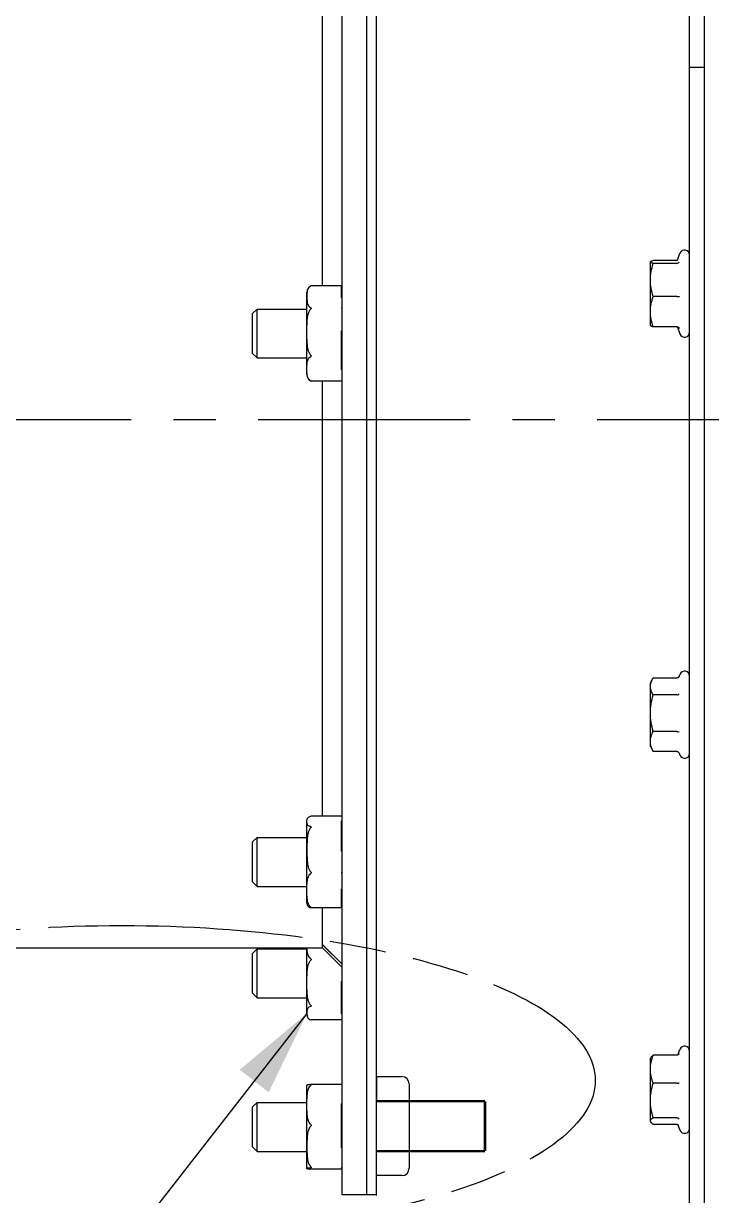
# Model space of a CAD drawing. Header units: millimetres. Extents: x 971 to 5173, y 8 to 3808.
# Drawn here: x 2137.2 to 2277.8, y 3217.5 to 3457.1 of the extents above; entities that cross this region are included whole.
import ezdxf

# ---------------------------------------------------------------- set-up
doc = ezdxf.new("R2010")
doc.units = ezdxf.units.MM
doc.header["$LTSCALE"] = 115.5
doc.linetypes.add('CENTER', pattern=[0.6, 0.375, -0.075, 0.075, -0.075])
doc.linetypes.add('PHANTOM', pattern=[0.8, 0.45, -0.05, 0.1, -0.05, 0.1, -0.05])
doc.layers.get('0').update_dxf_attribs({"linetype": 'CONTINUOUS'})
doc.layers.add('DEFAULT_3', color=7, linetype='PHANTOM')
doc.styles.get("Standard").update_dxf_attribs({"font": 'calibri.ttf'})
doc.dimstyles.get("Standard").update_dxf_attribs({"dimtxt": 17.5, "dimasz": 17.5, "dimexe": 1.5, "dimexo": 1, "dimtad": 1, "dimdsep": 46, "dimtxsty": 'Standard', "dimblk": '_FILLED', "dimblk1": '_FILLED', "dimblk2": '_FILLED', "dimcen": 0.09, "dimazin": 2, "dimtol": 1, "dimtp": 0.01, "dimtm": 0.01, "dimtfac": 1, "dimtofl": 0, "dimtmove": 0, "dimatfit": 3, "dimldrblk": '_FILLED', "dimfxl": 1, "dimtolj": 1, "dimarcsym": 0})

# ---------------------------------------------------------------- blocks, each defined once
blk = doc.blocks.new('_FILLED')
at = {"color": 0, "linetype": 'ByBlock'}
blk.add_solid([(0, 0), (-1, 0.214), (-1, -0.214)], dxfattribs=at)

msp = doc.modelspace()

# ---------------------------------------------------------------- linework, layer by layer
at = {"color": 0, "linetype": 'Continuous'}
for p, q in [((2273.29077, 3143.64296), (2273.29077, 3611.64297)), ((2276.29077, 3611.64297), (2276.29077, 3143.64296)), ((2202.29077, 3217.64297), (2202.29077, 3537.64297)), ((2207.29077, 3537.64297), (2207.29077, 3217.64297)), ((2209.29077, 3217.49975), (2209.29077, 3537.78618)), ((2198.29077, 3403.51199), (2198.29077, 3482.82659)), ((2276.29077, 3448.16421), (2273.29077, 3448.16421)), ((2270.81874, 3408.76261), (2271.32639, 3410.15736)), ((2265.29077, 3408.39021), (2265.30295, 3408.43184)), ((2265.29077, 3395.41099), (2265.29077, 3408.39021)), ((2270.6837, 3408.69005), (2265.87132, 3408.69005)), ((2270.6837, 3408.09037), (2265.87132, 3408.09037)), ((2270.81904, 3408.76251), (2270.81859, 3408.76129)), ((2202.09077, 3403.51199), (2195.97189, 3403.51199)), ((2202.09077, 3403.51199), (2202.09077, 3401.1198)), ((2195.09077, 3385.33396), (2195.09077, 3402.16387)), ((2202.29077, 3401.1198), (2202.09077, 3401.1198)), ((2270.6837, 3401.31132), (2265.87132, 3401.31132)), ((2183.99077, 3397.82892), (2184.91077, 3398.74892)), ((2184.91077, 3388.74892), (2184.91077, 3398.74892)), ((2184.91077, 3398.74892), (2195.09077, 3398.74892)), ((2183.99077, 3389.66892), (2183.99077, 3397.82892)), ((2202.09077, 3394.31523), (2202.09077, 3386.38954)), ((2202.09077, 3394.31523), (2202.29077, 3394.31523)), ((2265.29077, 3395.41099), (2265.3028, 3395.39014)), ((2270.6837, 3395.13193), (2265.87132, 3395.13193)), ((2270.81859, 3395.06069), (2270.78634, 3395.11958)), ((2270.81904, 3395.05948), (2270.81859, 3395.06069)), ((2270.81874, 3395.05938), (2271.32639, 3393.66462)), ((2183.99077, 3389.66892), (2184.91077, 3388.74892)), ((2184.91077, 3388.74892), (2195.09077, 3388.74892)), ((2202.09077, 3387.49892), (2202.29077, 3387.49892)), ((2202.29077, 3386.38954), (2202.09077, 3386.38954)), ((2202.20964, 3383.98584), (2195.97189, 3383.98584)), ((2198.29077, 3295.07001), (2198.29077, 3383.98584)), ((2271.12419, 3323.50043), (2271.32639, 3324.05597)), ((2265.29077, 3322.3096), (2265.75293, 3323.1101)), ((2265.29077, 3309.3096), (2265.29077, 3322.3096)), ((2265.75273, 3323.11012), (2265.87132, 3323.30543)), ((2270.6837, 3323.30543), (2265.87132, 3323.30543)), ((2270.6837, 3319.88833), (2265.87132, 3319.88833)), ((2270.6837, 3312.39251), (2265.87132, 3312.39251)), ((2265.29077, 3309.3096), (2265.75293, 3308.50911)), ((2265.75273, 3308.50908), (2265.87132, 3308.31378)), ((2270.6837, 3308.31378), (2265.87132, 3308.31378)), ((2271.18603, 3307.94888), (2271.32639, 3307.56323)), ((2271.19728, 3307.92732), (2271.20465, 3307.90797)), ((2195.09077, 3294.12763), (2195.1237, 3294.4381)), ((2195.09077, 3277.29772), (2195.09077, 3293.76217)), ((2195.09436, 3294.11841), (2195.09456, 3294.12747)), ((2195.09436, 3294.11841), (2195.09472, 3294.12747)), ((2202.23706, 3295.07001), (2195.94447, 3295.07001)), ((2202.09077, 3294.05576), (2202.09077, 3287.92492)), ((2202.09077, 3294.05576), (2202.29077, 3294.05576)), ((2183.99077, 3289.79267), (2184.91077, 3290.71267)), ((2184.91077, 3280.71267), (2184.91077, 3290.71267)), ((2184.91077, 3290.71267), (2195.09077, 3290.71267)), ((2202.09077, 3291.96267), (2202.29077, 3291.96267)), ((2183.99077, 3281.63267), (2183.99077, 3289.79267)), ((2202.29077, 3287.92492), (2202.09077, 3287.92492)), ((2183.99077, 3281.63267), (2184.91077, 3280.71267)), ((2184.91077, 3280.71267), (2195.09077, 3280.71267)), ((2202.09077, 3280.11286), (2202.09077, 3276.35534)), ((2202.09077, 3280.11286), (2202.29077, 3280.11286)), ((2202.09077, 3279.46267), (2202.29077, 3279.46267)), ((2195.09077, 3277.29772), (2195.1237, 3276.98725)), ((2202.09077, 3276.35534), (2195.97227, 3276.35534)), ((2198.29077, 3268.80219), (2198.29077, 3276.35534)), ((2202.29077, 3277.49496), (2202.09077, 3277.49496)), ((2202.29077, 3264.82627), (2198.29077, 3268.80219)), ((2198.29077, 3268.14297), (2198.29077, 3268.79133)), ((2198.29077, 3268.79133), (2202.29077, 3264.81501)), ((2126.39985, 3268.14297), (2198.29077, 3268.14297)), ((2183.99077, 3267.01542), (2184.91077, 3267.93542)), ((2183.99077, 3258.85542), (2183.99077, 3267.01542)), ((2184.91077, 3257.93542), (2184.91077, 3267.93542)), ((2184.91077, 3267.93542), (2195.09077, 3267.93542)), ((2195.09077, 3254.52046), (2195.09077, 3268.14297)), ((2198.29077, 3268.14297), (2202.29077, 3264.14297)), ((2202.09077, 3261.28619), (2202.09077, 3254.72366)), ((2202.09077, 3261.28619), (2202.29077, 3261.28619)), ((2183.99077, 3258.85542), (2184.91077, 3257.93542)), ((2184.91077, 3257.93542), (2195.09077, 3257.93542)), ((2195.09627, 3254.55531), (2195.09744, 3254.52085)), ((2195.09632, 3254.55531), (2195.09638, 3254.55165)), ((2195.09638, 3254.55165), (2195.09802, 3254.52085)), ((2202.09077, 3256.68542), (2202.29077, 3256.68542)), ((2202.09077, 3256.53471), (2202.29077, 3256.53471)), ((2202.29077, 3254.72366), (2202.09077, 3254.72366)), ((2202.22598, 3253.4115), (2195.95556, 3253.4115)), ((2270.92076, 3246.2537), (2271.32639, 3247.36815)), ((2265.29077, 3245.62178), (2265.35366, 3245.73072)), ((2265.29077, 3232.62178), (2265.29077, 3245.62178)), ((2270.6837, 3246.19321), (2265.87132, 3246.19321)), ((2195.09077, 3239.9429), (2195.0935, 3240.03286)), ((2195.8908, 3240.18395), (2195.90032, 3240.18412)), ((2202.28134, 3240.18412), (2195.90019, 3240.18412)), ((2209.32194, 3241.83439), (2209.32194, 3236.77652)), ((2209.32194, 3241.83439), (2214.48772, 3241.83439)), ((2215.98772, 3240.33439), (2215.98772, 3223.07826)), ((2270.6837, 3240.47891), (2265.87132, 3240.47891)), ((2195.09077, 3223.11299), (2195.09077, 3239.9429)), ((2183.99077, 3235.60795), (2184.91077, 3236.52795)), ((2183.99077, 3227.44795), (2183.99077, 3235.60795)), ((2184.91077, 3226.52795), (2184.91077, 3236.52795)), ((2184.91077, 3236.52795), (2195.09077, 3236.52795)), ((2202.09077, 3236.26122), (2202.09077, 3227.28565)), ((2202.09077, 3236.26122), (2202.29077, 3236.26122)), ((2270.6837, 3233.40749), (2265.87132, 3233.40749)), ((2265.29077, 3232.62178), (2265.35366, 3232.51285)), ((2270.6837, 3232.05036), (2265.87132, 3232.05036)), ((2270.85323, 3232.17815), (2270.85423, 3232.17542)), ((2270.8534, 3232.17496), (2271.32639, 3230.87541)), ((2183.99077, 3227.44795), (2184.91077, 3226.52795)), ((2184.91077, 3226.52795), (2195.09077, 3226.52795)), ((2202.29077, 3227.28565), (2202.09077, 3227.28565)), ((2209.32194, 3221.57826), (2209.32194, 3226.57826)), ((2195.09077, 3223.11299), (2195.0935, 3223.02303)), ((2195.8908, 3222.87194), (2195.90032, 3222.87177)), ((2202.09077, 3222.87177), (2195.90019, 3222.87177)), ((2202.09077, 3223.04229), (2202.09077, 3222.87194)), ((2202.09077, 3223.04229), (2202.29077, 3223.04229)), ((2214.48772, 3221.57826), (2209.32194, 3221.57826)), ((2209.29077, 3217.64297), (2202.29077, 3217.64297))]:
    msp.add_line(p, q, dxfattribs=at)
at = {"color": 0, "linetype": 'CENTER'}
msp.add_line((2713.53789, 3376.08306), (1969.94931, 3376.08306), dxfattribs=at)
at = {"color": 0, "linetype": 'Continuous'}
msp.add_lwpolyline([(2270.77326, 3408.66994), (2270.75879, 3408.6598), (2270.77081, 3408.67404), (2270.81859, 3408.76129)], dxfattribs=at)
at = {"color": 0, "linetype": 'Continuous', "const_width": 0.5}
for points in [[(2209.32194, 3236.77652), (2231.494, 3236.77652)], [(2231.494, 3226.57826), (2231.494, 3236.77652)], [(2209.32194, 3226.57826), (2231.494, 3226.57826)]]:
    msp.add_lwpolyline(points, dxfattribs=at)
at = {"color": 0, "linetype": 'Continuous'}
for centre, radius, start, end in [((2272.27804, 3409.81099), 1.01272, 0, 160), ((2270.68319, 3409.19801), 0.50796, 270.0323606, 279.8661324), ((2270.68088, 3409.21398), 0.52409, 279.8161074, 281.6489323), ((2196.57077, 3402.16387), 1.48, 124.7145758, 180), ((2196.54618, 3402.28022), 1.37996, 150.4246964, 151.751661), ((2196.48866, 3402.27942), 1.33829, 116.5340589, 124.6432202), ((2272.27804, 3394.01099), 1.01272, 200, 0), ((2196.57077, 3385.33396), 1.48, 180, 235.2854242), ((2196.48866, 3385.21841), 1.33829, 235.3567798, 243.4659411), ((2272.27804, 3323.7096), 1.01272, 0, 160), ((2270.58975, 3323.92645), 0.65044, 321.5253656, 321.9697892), ((2270.55656, 3307.6718), 0.68978, 21.7415136, 23.7571572), ((2272.27804, 3307.9096), 1.01272, 200, 0), ((2197.27028, 3293.87608), 2.17525, 182.9924629, 184.0329143), ((2196.57077, 3254.52046), 1.48, 180, 198.5548748), ((2272.27804, 3247.02178), 1.01272, 0, 160), ((2270.62097, 3246.80075), 0.62544, 315.5513349, 338.9434753), ((2214.48772, 3240.33439), 1.5, 0, 90), ((2272.27804, 3231.22178), 1.01272, 200, 0), ((2214.48772, 3223.07826), 1.5, 270, 0)]:
    msp.add_arc(centre, radius, start, end, dxfattribs=at)
for points, knots in [([(2265.87132, 3408.09037), (2265.79071, 3408.11269), (2265.64716, 3408.15582), (2265.48292, 3408.21819), (2265.38351, 3408.27266), (2265.32344, 3408.31565), (2265.29077, 3408.36154), (2265.29077, 3408.39021)], [0, 0, 0, 0, 0.371957767, 0.666053872, 0.780416014, 0.872501061, 1, 1, 1, 1]), ([(2265.29077, 3404.70084), (2265.29077, 3405.27425), (2265.40333, 3406.42584), (2265.69585, 3407.54134), (2265.87132, 3408.09037)], [0, 0, 0, 0, 0.498701726, 1, 1, 1, 1]), ([(2265.30288, 3408.43184), (2265.31856, 3408.45887), (2265.38073, 3408.50973), (2265.50351, 3408.57061), (2265.6727, 3408.63263), (2265.80079, 3408.67053), (2265.87132, 3408.69005)], [0, 0, 0, 0, 0.14822401, 0.366154434, 0.652892135, 1, 1, 1, 1]), ([(2270.68348, 3408.09038), (2270.79598, 3408.09031), (2271.01505, 3408.15865), (2271.16321, 3408.33116), (2271.20465, 3408.42491)], [0, 0, 0, 0, 0.523248153, 1, 1, 1, 1]), ([(2195.33057, 3402.93335), (2195.29761, 3402.87201), (2195.18866, 3402.62644), (2195.14171, 3402.35857), (2195.12223, 3402.16151)], [0, 0, 0, 0, 0.260139086, 1, 1, 1, 1]), ([(2195.72789, 3403.38044), (2195.6445, 3403.32268), (2195.5004, 3403.19512), (2195.38984, 3403.03853), (2195.34602, 3402.96132)], [0, 0, 0, 0, 0.533290366, 1, 1, 1, 1]), ([(2195.97189, 3403.51199), (2195.96862, 3403.51199), (2195.95921, 3403.50731), (2195.94149, 3403.50092), (2195.91759, 3403.48975), (2195.90009, 3403.48139), (2195.8908, 3403.47675)], [0, 0, 0, 0, 0.11092602, 0.341548194, 0.647978265, 1, 1, 1, 1]), ([(2265.87132, 3401.31132), (2265.69585, 3401.86035), (2265.4032, 3402.97583), (2265.29077, 3404.12744), (2265.29077, 3404.70084)], [0, 0, 0, 0, 0.501299042, 1, 1, 1, 1]), ([(2195.12223, 3402.16151), (2195.10089, 3401.94559), (2195.09218, 3401.51109), (2195.09185, 3400.96918), (2195.10438, 3400.53488), (2195.14075, 3400.09619), (2195.22459, 3399.76455), (2195.33057, 3399.56732)], [0, 0, 0, 0, 0.247987851, 0.495811726, 0.619780932, 0.744100594, 1, 1, 1, 1]), ([(2265.29077, 3398.22162), (2265.29077, 3398.74475), (2265.40354, 3399.79849), (2265.69642, 3400.81248), (2265.87132, 3401.31132)], [0, 0, 0, 0, 0.497390941, 1, 1, 1, 1]), ([(2270.6837, 3401.31132), (2270.79115, 3401.31137), (2270.93832, 3401.30706), (2271.11188, 3401.2933), (2271.17817, 3401.28467), (2271.20464, 3401.27885)], [0, 0, 0, 0, 0.616989911, 0.844384256, 1, 1, 1, 1]), ([(2195.33055, 3397.61434), (2195.38346, 3397.8236), (2195.51678, 3398.23475), (2195.74327, 3398.61262), (2195.8908, 3398.76936)], [0, 0, 0, 0, 0.500694339, 1, 1, 1, 1]), ([(2195.33057, 3399.56732), (2195.38682, 3399.46265), (2195.5427, 3399.24579), (2195.76155, 3399.08854), (2195.8908, 3399.02392)], [0, 0, 0, 0, 0.451238808, 1, 1, 1, 1]), ([(2195.8908, 3399.02392), (2195.9113, 3399.01368), (2195.94105, 3398.99394), (2195.96744, 3398.95431), (2195.97763, 3398.90228), (2195.94814, 3398.83443), (2195.91124, 3398.79108), (2195.8908, 3398.76936)], [0, 0, 0, 0, 0.220073116, 0.331715316, 0.44948989, 0.71359538, 1, 1, 1, 1]), ([(2202.29073, 3398.76936), (2202.27032, 3398.79104), (2202.23463, 3398.83503), (2202.20346, 3398.90236), (2202.21474, 3398.95428), (2202.2412, 3398.99345), (2202.27038, 3399.01375), (2202.29073, 3399.02392)], [0, 0, 0, 0, 0.286624319, 0.551335317, 0.668801803, 0.781013569, 1, 1, 1, 1]), ([(2265.87132, 3395.13193), (2265.69642, 3395.63077), (2265.40374, 3396.6448), (2265.29077, 3397.6985), (2265.29077, 3398.22162)], [0, 0, 0, 0, 0.502607111, 1, 1, 1, 1]), ([(2195.33054, 3390.4612), (2195.2572, 3390.75126), (2195.16422, 3391.34496), (2195.10954, 3392.24145), (2195.09452, 3393.13962), (2195.09256, 3394.03777), (2195.09451, 3394.93592), (2195.10954, 3395.83409), (2195.16419, 3396.73058), (2195.25721, 3397.32427), (2195.33055, 3397.61434)], [0, 0, 0, 0, 0.124941676, 0.249949412, 0.374973306, 0.499999721, 0.625026114, 0.750050123, 0.875058062, 1, 1, 1, 1]), ([(2265.30288, 3395.39015), (2265.31856, 3395.36311), (2265.38073, 3395.31226), (2265.50351, 3395.25137), (2265.6727, 3395.18936), (2265.80079, 3395.15145), (2265.87132, 3395.13193)], [0, 0, 0, 0, 0.14822401, 0.366154434, 0.652892135, 1, 1, 1, 1]), ([(2270.90291, 3395.08282), (2270.97167, 3395.0512), (2271.09539, 3394.96119), (2271.17736, 3394.83266), (2271.20465, 3394.76493)], [0, 0, 0, 0, 0.508964501, 1, 1, 1, 1]), ([(2195.8908, 3389.30629), (2195.74328, 3389.46302), (2195.51682, 3389.84085), (2195.38345, 3390.25195), (2195.33054, 3390.4612)], [0, 0, 0, 0, 0.499303593, 1, 1, 1, 1]), ([(2195.33055, 3388.43), (2195.38604, 3388.54619), (2195.53752, 3388.78561), (2195.75917, 3388.96749), (2195.8908, 3389.04153)], [0, 0, 0, 0, 0.460200408, 1, 1, 1, 1]), ([(2195.8908, 3389.30629), (2195.90112, 3389.29533), (2195.93874, 3389.25256), (2195.97227, 3389.19773), (2195.97227, 3389.15501)], [0, 0, 0, 0, 0.260553801, 1, 1, 1, 1]), ([(2195.97227, 3389.15501), (2195.97227, 3389.13043), (2195.95175, 3389.08166), (2195.91146, 3389.05315), (2195.8908, 3389.04153)], [0, 0, 0, 0, 0.509089198, 1, 1, 1, 1]), ([(2195.13653, 3385.37213), (2195.10591, 3385.62609), (2195.09193, 3386.13844), (2195.09236, 3386.90562), (2195.10952, 3387.67653), (2195.21796, 3388.19425), (2195.33055, 3388.43)], [0, 0, 0, 0, 0.24873913, 0.497249276, 0.745955214, 1, 1, 1, 1]), ([(2195.33054, 3384.64275), (2195.30257, 3384.70132), (2195.2075, 3384.93562), (2195.15897, 3385.18608), (2195.13653, 3385.37213)], [0, 0, 0, 0, 0.257255296, 1, 1, 1, 1]), ([(2195.8908, 3384.03128), (2195.75918, 3384.10532), (2195.53756, 3384.2872), (2195.38603, 3384.52656), (2195.33054, 3384.64275)], [0, 0, 0, 0, 0.539787473, 1, 1, 1, 1]), ([(2195.8908, 3384.03128), (2195.90116, 3384.02546), (2195.91923, 3384.01549), (2195.94911, 3383.99955), (2195.95744, 3383.99507), (2195.97392, 3383.98584), (2195.97189, 3383.98584)], [0, 0, 0, 0, 0.382945582, 0.709627145, 0.934733128, 1, 1, 1, 1]), ([(2195.97189, 3383.98584), (2195.96862, 3383.98585), (2195.95921, 3383.99053), (2195.94149, 3383.99692), (2195.91759, 3384.00809), (2195.90009, 3384.01644), (2195.8908, 3384.02109)], [0, 0, 0, 0, 0.11092602, 0.341548194, 0.647978265, 1, 1, 1, 1]), ([(2265.29077, 3321.59688), (2265.29077, 3321.85462), (2265.38451, 3322.38865), (2265.61585, 3322.87249), (2265.75296, 3323.1101)], [0, 0, 0, 0, 0.484408188, 1, 1, 1, 1]), ([(2265.87132, 3319.88833), (2265.70258, 3320.15446), (2265.48253, 3320.56886), (2265.31901, 3321.15758), (2265.29077, 3321.45187), (2265.29077, 3321.59688)], [0, 0, 0, 0, 0.517647339, 0.761775768, 1, 1, 1, 1]), ([(2271.09897, 3323.52177), (2271.04909, 3323.459), (2270.92519, 3323.35041), (2270.76344, 3323.30537), (2270.68348, 3323.30542)], [0, 0, 0, 0, 0.500678075, 1, 1, 1, 1]), ([(2265.29077, 3316.14042), (2265.29077, 3316.77397), (2265.40264, 3318.04303), (2265.69532, 3319.27942), (2265.87132, 3319.88833)], [0, 0, 0, 0, 0.499884992, 1, 1, 1, 1]), ([(2270.68348, 3319.88834), (2270.79314, 3319.88828), (2270.9881, 3319.92378), (2271.15789, 3320.03932), (2271.20465, 3320.10915)], [0, 0, 0, 0, 0.566135373, 1, 1, 1, 1]), ([(2265.87132, 3312.39251), (2265.69532, 3313.00142), (2265.40251, 3314.23779), (2265.29077, 3315.50687), (2265.29077, 3316.14042)], [0, 0, 0, 0, 0.500115197, 1, 1, 1, 1]), ([(2265.29077, 3310.35314), (2265.29077, 3310.52601), (2265.31861, 3310.87502), (2265.47994, 3311.57165), (2265.70023, 3312.07043), (2265.87132, 3312.39251)], [0, 0, 0, 0, 0.24241266, 0.488600791, 1, 1, 1, 1]), ([(2270.6837, 3312.39251), (2270.7927, 3312.39257), (2270.9482, 3312.36782), (2271.11967, 3312.28719), (2271.18237, 3312.23539), (2271.20464, 3312.20752)], [0, 0, 0, 0, 0.577657017, 0.810903277, 1, 1, 1, 1]), ([(2265.87132, 3308.31378), (2265.70024, 3308.63584), (2265.48006, 3309.13467), (2265.31869, 3309.83126), (2265.29077, 3310.18027), (2265.29077, 3310.35314)], [0, 0, 0, 0, 0.511391174, 0.757583869, 1, 1, 1, 1]), ([(2270.68348, 3308.31379), (2270.73803, 3308.31382), (2270.84799, 3308.29319), (2271.04008, 3308.18602), (2271.14424, 3308.04886), (2271.18789, 3307.94968)], [0, 0, 0, 0, 0.250808355, 0.5017825, 1, 1, 1, 1]), ([(2195.09456, 3294.12747), (2195.09627, 3294.2053), (2195.10083, 3294.30965), (2195.11818, 3294.41242), (2195.12369, 3294.4381)], [0, 0, 0, 0, 0.747759085, 1, 1, 1, 1]), ([(2195.33054, 3293.18487), (2195.28692, 3293.22385), (2195.21432, 3293.3066), (2195.12688, 3293.48877), (2195.10689, 3293.63158), (2195.10041, 3293.72309)], [0, 0, 0, 0, 0.292289046, 0.541671198, 1, 1, 1, 1]), ([(2195.12369, 3294.4381), (2195.13725, 3294.50126), (2195.18241, 3294.63723), (2195.27343, 3294.7502), (2195.33055, 3294.80125)], [0, 0, 0, 0, 0.457464505, 1, 1, 1, 1]), ([(2195.8908, 3292.92389), (2195.77047, 3292.95278), (2195.57126, 3293.01715), (2195.39301, 3293.12904), (2195.33054, 3293.18487)], [0, 0, 0, 0, 0.596296695, 1, 1, 1, 1]), ([(2195.33055, 3294.80125), (2195.39302, 3294.85708), (2195.57123, 3294.96901), (2195.77046, 3295.03336), (2195.8908, 3295.06225)], [0, 0, 0, 0, 0.403668285, 1, 1, 1, 1]), ([(2195.8908, 3292.71909), (2195.74443, 3292.57025), (2195.51766, 3292.20998), (2195.38358, 3291.81446), (2195.33057, 3291.61378)], [0, 0, 0, 0, 0.501426047, 1, 1, 1, 1]), ([(2195.94449, 3295.07002), (2195.94049, 3295.07001), (2195.92238, 3295.06902), (2195.90451, 3295.06555), (2195.8908, 3295.06225)], [0, 0, 0, 0, 0.221273039, 1, 1, 1, 1]), ([(2195.8908, 3292.92389), (2195.9104, 3292.91919), (2195.93933, 3292.90892), (2195.96733, 3292.87991), (2195.97501, 3292.8491), (2195.96574, 3292.81567), (2195.93901, 3292.77018), (2195.91077, 3292.7394), (2195.8908, 3292.71909)], [0, 0, 0, 0, 0.219669817, 0.321820833, 0.426877365, 0.548833492, 0.689633118, 1, 1, 1, 1]), ([(2195.33057, 3291.61378), (2195.25733, 3291.33654), (2195.16419, 3290.76828), (2195.10972, 3289.90986), (2195.09447, 3289.0501), (2195.09245, 3288.19043), (2195.09447, 3287.33076), (2195.10972, 3286.471), (2195.16419, 3285.61258), (2195.25733, 3285.04432), (2195.33057, 3284.76708)], [0, 0, 0, 0, 0.125059188, 0.250046213, 0.375023302, 0.499999987, 0.624976672, 0.749953758, 0.874940796, 1, 1, 1, 1]), ([(2195.33055, 3282.52501), (2195.38443, 3282.68083), (2195.52505, 3282.99449), (2195.75148, 3283.26129), (2195.8908, 3283.36951)], [0, 0, 0, 0, 0.483092672, 1, 1, 1, 1]), ([(2195.33057, 3284.76708), (2195.38358, 3284.5664), (2195.51766, 3284.17088), (2195.74443, 3283.8106), (2195.8908, 3283.66176)], [0, 0, 0, 0, 0.498574013, 1, 1, 1, 1]), ([(2195.8908, 3283.66176), (2195.93178, 3283.62009), (2195.99292, 3283.53787), (2195.95216, 3283.42365), (2195.91178, 3283.38581), (2195.8908, 3283.36951)], [0, 0, 0, 0, 0.517387574, 0.764816536, 1, 1, 1, 1]), ([(2202.29073, 3283.36951), (2202.26981, 3283.38577), (2202.23053, 3283.42435), (2202.19809, 3283.50852), (2202.23252, 3283.59473), (2202.26992, 3283.6406), (2202.29073, 3283.66176)], [0, 0, 0, 0, 0.232807296, 0.478578036, 0.739226138, 1, 1, 1, 1]), ([(2195.33054, 3277.29496), (2195.25816, 3277.50427), (2195.1644, 3277.93818), (2195.10959, 3278.59605), (2195.09451, 3279.25326), (2195.09256, 3279.90998), (2195.09451, 3280.56671), (2195.10958, 3281.22392), (2195.16438, 3281.88179), (2195.25817, 3282.3157), (2195.33055, 3282.52501)], [0, 0, 0, 0, 0.126031212, 0.250840279, 0.375430971, 0.499999536, 0.624568078, 0.749158872, 0.873968084, 1, 1, 1, 1]), ([(2195.12369, 3276.98725), (2195.13725, 3276.92409), (2195.18241, 3276.78812), (2195.27343, 3276.67514), (2195.33055, 3276.62409)], [0, 0, 0, 0, 0.457464505, 1, 1, 1, 1]), ([(2195.8908, 3276.45054), (2195.75149, 3276.55876), (2195.52509, 3276.82554), (2195.38442, 3277.13915), (2195.33054, 3277.29496)], [0, 0, 0, 0, 0.516901462, 1, 1, 1, 1]), ([(2195.33055, 3276.62409), (2195.39302, 3276.56827), (2195.57123, 3276.45634), (2195.77046, 3276.39198), (2195.8908, 3276.36309)], [0, 0, 0, 0, 0.403668285, 1, 1, 1, 1]), ([(2195.8908, 3276.45054), (2195.90974, 3276.43583), (2195.93632, 3276.41516), (2195.96328, 3276.38801), (2195.97227, 3276.37427), (2195.97227, 3276.36837)], [0, 0, 0, 0, 0.61385228, 0.848936932, 1, 1, 1, 1]), ([(2195.94449, 3276.35533), (2195.94049, 3276.35534), (2195.92238, 3276.35632), (2195.90451, 3276.3598), (2195.8908, 3276.36309)], [0, 0, 0, 0, 0.221273039, 1, 1, 1, 1]), ([(2195.97227, 3276.36837), (2195.97227, 3276.36628), (2195.96783, 3276.35512), (2195.95339, 3276.35532), (2195.94449, 3276.35533)], [0, 0, 0, 0, 0.189980755, 1, 1, 1, 1]), ([(2195.33054, 3266.7036), (2195.2455, 3266.93332), (2195.14484, 3267.41489), (2195.11463, 3267.90103), (2195.10592, 3268.14294)], [0, 0, 0, 0, 0.502970793, 1, 1, 1, 1]), ([(2195.8908, 3265.91472), (2195.75323, 3266.01456), (2195.52742, 3266.26114), (2195.3847, 3266.55727), (2195.33054, 3266.7036)], [0, 0, 0, 0, 0.521404811, 1, 1, 1, 1]), ([(2195.33054, 3257.52955), (2195.25726, 3257.81205), (2195.16423, 3258.39074), (2195.10955, 3259.26476), (2195.09451, 3260.14028), (2195.09256, 3261.01573), (2195.09451, 3261.89119), (2195.10955, 3262.7667), (2195.1642, 3263.64073), (2195.25727, 3264.21942), (2195.33055, 3264.50192)], [0, 0, 0, 0, 0.125008045, 0.250003629, 0.375001154, 0.49999971, 0.624998242, 0.749995883, 0.874991666, 1, 1, 1, 1]), ([(2195.33055, 3264.50192), (2195.38352, 3264.70614), (2195.5173, 3265.10809), (2195.74393, 3265.47566), (2195.8908, 3265.62775)], [0, 0, 0, 0, 0.499462203, 1, 1, 1, 1]), ([(2195.8908, 3265.91472), (2195.91175, 3265.89953), (2195.95204, 3265.86365), (2195.97227, 3265.81018), (2195.97227, 3265.78296)], [0, 0, 0, 0, 0.48729228, 1, 1, 1, 1]), ([(2195.8908, 3256.40383), (2195.74395, 3256.55591), (2195.51735, 3256.92345), (2195.38351, 3257.32535), (2195.33054, 3257.52955)], [0, 0, 0, 0, 0.50053549, 1, 1, 1, 1]), ([(2195.33057, 3255.84778), (2195.28857, 3255.79934), (2195.21911, 3255.69741), (2195.13391, 3255.48072), (2195.09742, 3255.20507), (2195.09237, 3254.87974), (2195.093, 3254.66336), (2195.09627, 3254.55531)], [0, 0, 0, 0, 0.143230165, 0.272456132, 0.516933764, 0.758517483, 1, 1, 1, 1]), ([(2195.09744, 3254.52085), (2195.09892, 3254.48149), (2195.10712, 3254.32287), (2195.12968, 3254.16301), (2195.16771, 3254.04951)], [0, 0, 0, 0, 0.247546601, 1, 1, 1, 1]), ([(2195.8908, 3256.18461), (2195.82365, 3256.1638), (2195.61817, 3256.0874), (2195.42832, 3255.96054), (2195.33057, 3255.84778)], [0, 0, 0, 0, 0.32024015, 1, 1, 1, 1]), ([(2195.8908, 3256.40383), (2195.91092, 3256.383), (2195.93934, 3256.35114), (2195.96597, 3256.30372), (2195.97498, 3256.26838), (2195.96736, 3256.23566), (2195.93994, 3256.20362), (2195.91066, 3256.19076), (2195.8908, 3256.18461)], [0, 0, 0, 0, 0.30387198, 0.443950387, 0.568438328, 0.677111748, 0.781867917, 1, 1, 1, 1]), ([(2195.16771, 3254.04951), (2195.17595, 3254.02494), (2195.2152, 3253.92141), (2195.27503, 3253.82542), (2195.33057, 3253.76135)], [0, 0, 0, 0, 0.23407013, 1, 1, 1, 1]), ([(2195.33057, 3253.76135), (2195.35865, 3253.72896), (2195.51518, 3253.57407), (2195.72214, 3253.47679), (2195.8908, 3253.42452)], [0, 0, 0, 0, 0.195348628, 1, 1, 1, 1]), ([(2195.8908, 3253.42452), (2195.8969, 3253.42263), (2195.91807, 3253.41663), (2195.93992, 3253.41146), (2195.9556, 3253.41147)], [0, 0, 0, 0, 0.28941355, 1, 1, 1, 1]), ([(2265.29077, 3243.33606), (2265.29077, 3243.82022), (2265.40432, 3244.79825), (2265.69697, 3245.73337), (2265.87132, 3246.19321)], [0, 0, 0, 0, 0.496098746, 1, 1, 1, 1]), ([(2265.87132, 3246.19321), (2265.76119, 3246.12422), (2265.56976, 3245.99176), (2265.4055, 3245.81974), (2265.35398, 3245.73071)], [0, 0, 0, 0, 0.558184923, 1, 1, 1, 1]), ([(2271.06746, 3246.36277), (2271.01784, 3246.31227), (2270.89934, 3246.22681), (2270.75538, 3246.19315), (2270.68348, 3246.19319)], [0, 0, 0, 0, 0.496170491, 1, 1, 1, 1]), ([(2265.87132, 3240.47891), (2265.69697, 3240.93874), (2265.40451, 3241.8739), (2265.29077, 3242.8519), (2265.29077, 3243.33606)], [0, 0, 0, 0, 0.503898384, 1, 1, 1, 1]), ([(2195.33054, 3240.14467), (2195.28208, 3240.13816), (2195.21962, 3240.1288), (2195.15089, 3240.10559), (2195.11923, 3240.08923), (2195.09723, 3240.06454), (2195.09407, 3240.0424), (2195.09349, 3240.03286)], [0, 0, 0, 0, 0.52025735, 0.667914476, 0.76938299, 0.898335878, 1, 1, 1, 1]), ([(2195.8908, 3240.18395), (2195.7739, 3240.17973), (2195.58683, 3240.17078), (2195.40019, 3240.15404), (2195.33054, 3240.14467)], [0, 0, 0, 0, 0.624699226, 1, 1, 1, 1]), ([(2195.33055, 3239.06223), (2195.35713, 3239.15148), (2195.47881, 3239.50859), (2195.67882, 3239.85166), (2195.8908, 3240.04287)], [0, 0, 0, 0, 0.245966965, 1, 1, 1, 1]), ([(2195.97227, 3240.14888), (2195.97227, 3240.14057), (2195.96478, 3240.12188), (2195.9375, 3240.08586), (2195.91021, 3240.06038), (2195.8908, 3240.04287)], [0, 0, 0, 0, 0.183361143, 0.423340192, 1, 1, 1, 1]), ([(2195.90019, 3240.18413), (2195.90908, 3240.18413), (2195.92589, 3240.18321), (2195.94871, 3240.17823), (2195.96728, 3240.1678), (2195.97227, 3240.15487), (2195.97227, 3240.14888)], [0, 0, 0, 0, 0.303328508, 0.571896518, 0.795679314, 1, 1, 1, 1]), ([(2202.20926, 3240.14888), (2202.20926, 3240.15491), (2202.21495, 3240.16772), (2202.23333, 3240.17804), (2202.256, 3240.18322), (2202.27259, 3240.18412), (2202.28136, 3240.18412)], [0, 0, 0, 0, 0.206556229, 0.433243886, 0.699255242, 1, 1, 1, 1]), ([(2265.29077, 3236.9432), (2265.29077, 3237.54113), (2265.40302, 3238.74059), (2265.69561, 3239.90544), (2265.87132, 3240.47891)], [0, 0, 0, 0, 0.499226094, 1, 1, 1, 1]), ([(2270.68348, 3240.47892), (2270.79117, 3240.47887), (2270.9398, 3240.48658), (2271.11308, 3240.5192), (2271.17921, 3240.53974), (2271.20465, 3240.55238)], [0, 0, 0, 0, 0.610642357, 0.838894036, 1, 1, 1, 1]), ([(2195.33054, 3232.98906), (2195.25764, 3233.23387), (2195.1643, 3233.73788), (2195.10956, 3234.50024), (2195.09451, 3235.26307), (2195.09256, 3236.02564), (2195.09451, 3236.78821), (2195.10956, 3237.55104), (2195.16427, 3238.31342), (2195.25765, 3238.81742), (2195.33055, 3239.06223)], [0, 0, 0, 0, 0.125429089, 0.250347728, 0.375177916, 0.499999638, 0.624821337, 0.749651635, 0.874570451, 1, 1, 1, 1]), ([(2265.87132, 3233.40749), (2265.69561, 3233.98096), (2265.40289, 3235.14579), (2265.29077, 3236.34527), (2265.29077, 3236.9432)], [0, 0, 0, 0, 0.500774417, 1, 1, 1, 1]), ([(2195.8908, 3232.00852), (2195.81803, 3232.07416), (2195.56428, 3232.35987), (2195.41088, 3232.71928), (2195.33054, 3232.98906)], [0, 0, 0, 0, 0.258245313, 1, 1, 1, 1]), ([(2265.29077, 3232.72892), (2265.29077, 3232.78781), (2265.32441, 3232.91623), (2265.45141, 3233.08817), (2265.63906, 3233.25417), (2265.7888, 3233.3558), (2265.87132, 3233.40749)], [0, 0, 0, 0, 0.190915631, 0.414463149, 0.684312583, 1, 1, 1, 1]), ([(2270.6837, 3233.40749), (2270.79548, 3233.40756), (2271.00874, 3233.34679), (2271.16241, 3233.1865), (2271.20464, 3233.09814)], [0, 0, 0, 0, 0.533025294, 1, 1, 1, 1]), ([(2195.33057, 3230.68895), (2195.25755, 3230.43392), (2195.16422, 3229.90968), (2195.10973, 3229.11707), (2195.09447, 3228.32374), (2195.09245, 3227.53061), (2195.09447, 3226.73747), (2195.10973, 3225.94414), (2195.16423, 3225.15153), (2195.25755, 3224.6273), (2195.33057, 3224.37227)], [0, 0, 0, 0, 0.125299542, 0.250242484, 0.375124175, 0.499999985, 0.624875795, 0.749757483, 0.874700442, 1, 1, 1, 1]), ([(2195.8908, 3231.70869), (2195.81775, 3231.64016), (2195.56235, 3231.3407), (2195.41059, 3230.96842), (2195.33057, 3230.68895)], [0, 0, 0, 0, 0.256280173, 1, 1, 1, 1]), ([(2195.8908, 3232.00852), (2195.91183, 3231.98956), (2195.95161, 3231.94705), (2195.98283, 3231.85963), (2195.95129, 3231.77196), (2195.91179, 3231.72839), (2195.8908, 3231.70869)], [0, 0, 0, 0, 0.243828441, 0.496967461, 0.752171265, 1, 1, 1, 1]), ([(2265.35398, 3232.51285), (2265.34389, 3232.5303), (2265.30928, 3232.59735), (2265.29077, 3232.67356), (2265.29077, 3232.72892)], [0, 0, 0, 0, 0.266889999, 1, 1, 1, 1]), ([(2265.87132, 3232.05036), (2265.76119, 3232.11934), (2265.56976, 3232.25181), (2265.4055, 3232.42382), (2265.35398, 3232.51285)], [0, 0, 0, 0, 0.558184923, 1, 1, 1, 1]), ([(2195.33057, 3224.37227), (2195.35712, 3224.27954), (2195.47813, 3223.91034), (2195.67676, 3223.55332), (2195.8908, 3223.35252)], [0, 0, 0, 0, 0.24734941, 1, 1, 1, 1]), ([(2195.8908, 3223.35252), (2195.91037, 3223.33416), (2195.93804, 3223.30717), (2195.96497, 3223.26834), (2195.97523, 3223.24103), (2195.96674, 3223.21618), (2195.94544, 3223.20282), (2195.91965, 3223.19591), (2195.90073, 3223.19413), (2195.8908, 3223.19377)], [0, 0, 0, 0, 0.329725985, 0.470357474, 0.582533438, 0.672363871, 0.767729237, 0.877965494, 1, 1, 1, 1]), ([(2202.29073, 3223.19377), (2202.28089, 3223.19413), (2202.26217, 3223.1959), (2202.23655, 3223.203), (2202.21545, 3223.2163), (2202.20605, 3223.24101), (2202.21733, 3223.26825), (2202.24419, 3223.30669), (2202.27125, 3223.33424), (2202.29073, 3223.35252)], [0, 0, 0, 0, 0.12129186, 0.230604987, 0.326498689, 0.417298859, 0.529506117, 0.670824518, 1, 1, 1, 1]), ([(2195.09349, 3223.02303), (2195.09316, 3223.02861), (2195.09268, 3223.05182), (2195.09952, 3223.07728), (2195.11203, 3223.09005)], [0, 0, 0, 0, 0.238092244, 1, 1, 1, 1]), ([(2195.33054, 3222.91122), (2195.28208, 3222.91774), (2195.21962, 3222.9271), (2195.15089, 3222.95031), (2195.11923, 3222.96667), (2195.09723, 3222.99135), (2195.09407, 3223.0135), (2195.09349, 3223.02303)], [0, 0, 0, 0, 0.52025735, 0.667914476, 0.76938299, 0.898335878, 1, 1, 1, 1]), ([(2195.11203, 3223.09005), (2195.12799, 3223.10635), (2195.20235, 3223.1362), (2195.27722, 3223.14732), (2195.33055, 3223.15449)], [0, 0, 0, 0, 0.297820858, 1, 1, 1, 1]), ([(2195.8908, 3222.87194), (2195.7739, 3222.87617), (2195.58683, 3222.88512), (2195.40019, 3222.90185), (2195.33054, 3222.91122)], [0, 0, 0, 0, 0.624699226, 1, 1, 1, 1]), ([(2195.33055, 3223.15449), (2195.40019, 3223.16386), (2195.58683, 3223.1806), (2195.77389, 3223.18955), (2195.8908, 3223.19377)], [0, 0, 0, 0, 0.375249303, 1, 1, 1, 1])]:
    msp.add_open_spline(points, degree=3, knots=knots, dxfattribs=at)
for points in [[(2270.68348, 3395.13195), (2270.75843, 3395.132), (2270.83481, 3395.11414), (2270.90291, 3395.08282)], [(2271.18786, 3323.66946), (2271.16538, 3323.6184), (2271.13647, 3323.56967), (2271.1021, 3323.52573)], [(2195.09799, 3293.76252), (2195.09177, 3293.88099), (2195.09197, 3293.9998), (2195.09436, 3294.11841)], [(2195.97227, 3265.78296), (2195.97227, 3265.72453), (2195.93139, 3265.66978), (2195.8908, 3265.62775)], [(2270.68348, 3232.05036), (2270.76508, 3232.05042), (2270.84852, 3232.02823), (2270.92082, 3231.9904)]]:
    msp.add_open_spline(points, degree=3, dxfattribs=at)
at = {"layer": 'DEFAULT_3', "color": 0, "linetype": 'PHANTOM'}
msp.add_ellipse((2157.29077, 3241.01184), major_axis=(-96.71498, 0), ratio=0.327719645, dxfattribs=at)

# ---------------------------------------------------------------- leaders
at = {"color": 0, "linetype": 'Continuous'}
msp.add_leader([(2195.09343, 3254.72023), (2052.9761, 3072.71833), (2022.9761, 3072.71833)], dimstyle='Standard', override={"dimtad": 0}, dxfattribs=at)

doc.saveas('drawing.dxf')
